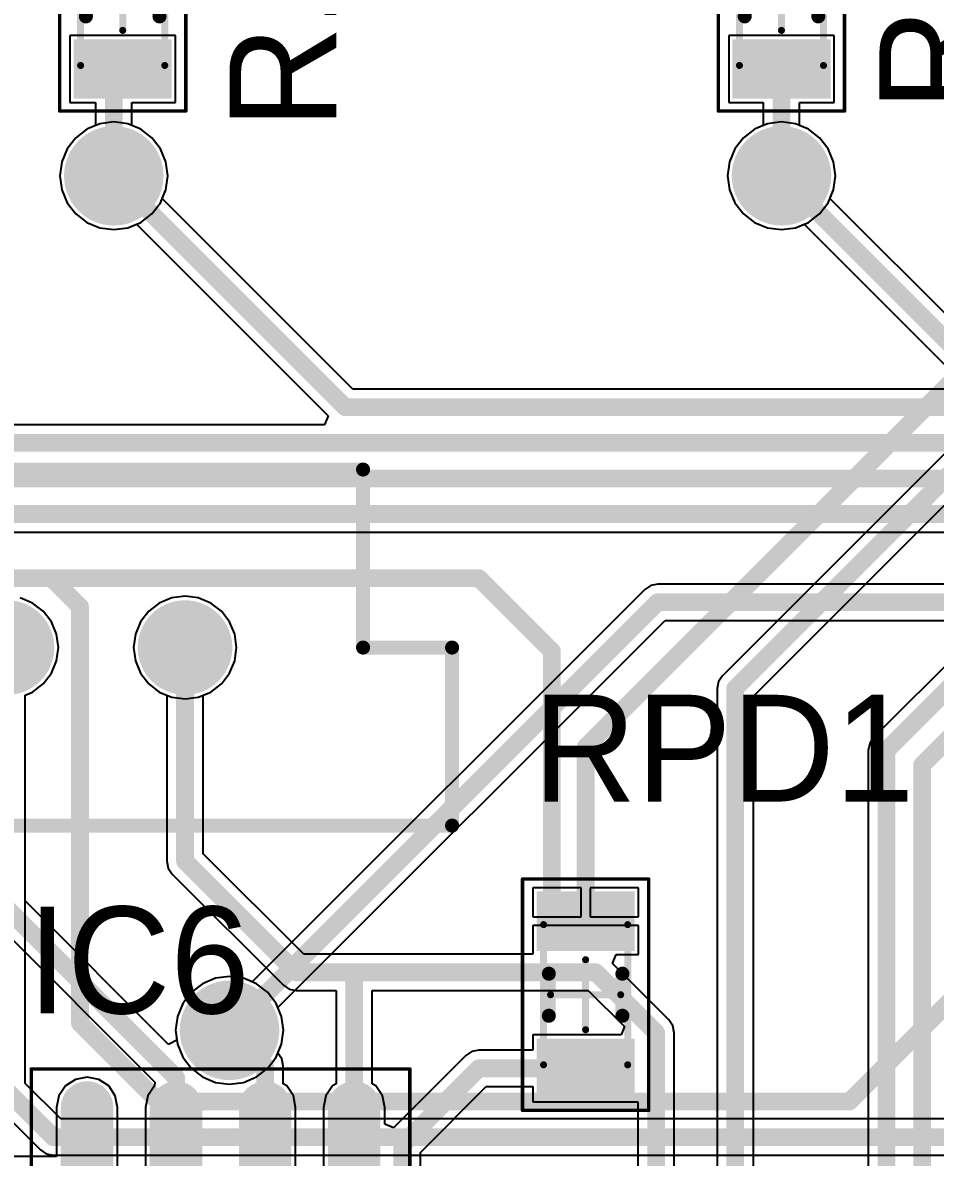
# Model space of a CAD drawing. Header units: millimetres. Extents: x 2.5 to 14.5, y 1.2 to 4.8.
# Drawn here: x 4.344 to 4.856, y 3.334 to 3.971 of the extents above; entities that cross this region are included whole.
import ezdxf

# ---------------------------------------------------------------- set-up
doc = ezdxf.new("R2010")
doc.units = ezdxf.units.MM
doc.header["$MEASUREMENT"] = 0
for name, color, linetype in [('BottomLayer', 5, 'Continuous'), ('BottomSolder', 6, 'Continuous'), ('ConnectLayer', 7, 'Continuous'), ('Mechanical13', 56, 'Continuous'), ('Mechanical15', 56, 'Continuous'), ('MultiLayer', 9, 'Continuous'), ('PadHoleLayer', 156, 'Continuous'), ('TopLayer', 1, 'Continuous'), ('TopOverlay', 2, 'Continuous'), ('TopPaste', 8, 'Continuous'), ('TopSolder', 216, 'Continuous'), ('ViaHoleLayer', 16, 'Continuous')]:
    doc.layers.add(name, color=color, linetype=linetype)

# ---------------------------------------------------------------- blocks, each defined once
blk = doc.blocks.new('VR5_17')
at = {"layer": 'BottomLayer', "const_width": 0.02362}
for points in [[(-0.01181, 0, 1), (0.01181, 0, 1)], [(0.08819, 0, 1), (0.11181, 0, 1)]]:
    blk.add_lwpolyline(points, format="xyb", close=True, dxfattribs=at)
at = {"layer": 'BottomLayer'}
blk.add_solid([(-0.12362, -0.02362), (-0.07638, -0.02362), (-0.12362, 0.02362), (-0.07638, 0.02362)], dxfattribs=at)
at = {"layer": 'BottomSolder', "const_width": 0.02657}
for points in [[(-0.01329, 0, 1), (0.01329, 0, 1)], [(0.08671, 0, 1), (0.11329, 0, 1)]]:
    blk.add_lwpolyline(points, format="xyb", close=True, dxfattribs=at)
at = {"layer": 'BottomSolder'}
blk.add_solid([(-0.12657, -0.02657), (-0.07343, -0.02657), (-0.12657, 0.02657), (-0.07343, 0.02657)], dxfattribs=at)
at = {"layer": 'MultiLayer', "const_width": 0.02362}
for points in [[(-0.01181, 0, 1), (0.01181, 0, 1)], [(0.08819, 0, 1), (0.11181, 0, 1)]]:
    blk.add_lwpolyline(points, format="xyb", close=True, dxfattribs=at)
at = {"layer": 'MultiLayer'}
blk.add_solid([(-0.12362, -0.02362), (-0.07638, -0.02362), (-0.12362, 0.02362), (-0.07638, 0.02362)], dxfattribs=at)
at = {"layer": 'PadHoleLayer', "const_width": 0.01378}
for points in [[(-0.10689, 0, 1), (-0.09311, 0, 1)], [(-0.00689, 0, 1), (0.00689, 0, 1)], [(0.09311, 0, 1), (0.10689, 0, 1)]]:
    blk.add_lwpolyline(points, format="xyb", close=True, dxfattribs=at)
at = {"layer": 'TopLayer', "const_width": 0.02362}
for points in [[(-0.01181, 0, 1), (0.01181, 0, 1)], [(0.08819, 0, 1), (0.11181, 0, 1)]]:
    blk.add_lwpolyline(points, format="xyb", close=True, dxfattribs=at)
at = {"layer": 'TopLayer'}
blk.add_solid([(-0.12362, -0.02362), (-0.07638, -0.02362), (-0.12362, 0.02362), (-0.07638, 0.02362)], dxfattribs=at)
at = {"layer": 'TopOverlay', "const_width": 0.00787}
for points in [[(-0.2, 0.1), (0.2, 0.1)], [(-0.2, -0.1), (-0.2, 0.1)], [(0.2, 0), (0.2, 0.1)], [(0.2, 0), (0.25, 0)], [(0.25, -0.1), (0.25, 0)], [(-0.2, -0.1), (0.25, -0.1)]]:
    blk.add_lwpolyline(points, dxfattribs=at)
at = {"layer": 'TopOverlay', "const_width": 0.00394}
for points in [[(-0.20197, 0.1, 1), (-0.19803, 0.1, 1)], [(-0.20197, 0.1, 1), (-0.19803, 0.1, 1)], [(0.19803, 0.1, 1), (0.20197, 0.1, 1)], [(0.19803, 0.1, 1), (0.20197, 0.1, 1)], [(0.19803, 0, 1), (0.20197, 0, 1)], [(0.19803, 0, 1), (0.20197, 0, 1)], [(0.24803, 0, 1), (0.25197, 0, 1)], [(0.24803, 0, 1), (0.25197, 0, 1)], [(-0.20197, -0.1, 1), (-0.19803, -0.1, 1)], [(-0.20197, -0.1, 1), (-0.19803, -0.1, 1)], [(0.24803, -0.1, 1), (0.25197, -0.1, 1)], [(0.24803, -0.1, 1), (0.25197, -0.1, 1)]]:
    blk.add_lwpolyline(points, format="xyb", close=True, dxfattribs=at)
at = {"layer": 'TopSolder', "const_width": 0.02657}
for points in [[(-0.01329, 0, 1), (0.01329, 0, 1)], [(0.08671, 0, 1), (0.11329, 0, 1)]]:
    blk.add_lwpolyline(points, format="xyb", close=True, dxfattribs=at)
at = {"layer": 'TopSolder'}
blk.add_solid([(-0.12657, -0.02657), (-0.07343, -0.02657), (-0.12657, 0.02657), (-0.07343, 0.02657)], dxfattribs=at)
blk = doc.blocks.new('RESC_0805_2012_18')
at = {"layer": 'Mechanical13', "const_width": 0.00394}
for points in [[(-0.03937, 0.02362), (-0.03937, -0.02362)], [(-0.03937, 0.02362), (0.03937, 0.02362)], [(0.03937, 0.02362), (0.03937, -0.02362)], [(-0.03937, -0.02362), (0.03937, -0.02362)]]:
    blk.add_lwpolyline(points, dxfattribs=at)
at = {"layer": 'Mechanical13', "const_width": 0.00197}
for points in [[(-0.04035, 0.02362, 1), (-0.03839, 0.02362, 1)], [(-0.04035, 0.02362, 1), (-0.03839, 0.02362, 1)], [(0.03839, 0.02362, 1), (0.04035, 0.02362, 1)], [(0.03839, 0.02362, 1), (0.04035, 0.02362, 1)], [(-0.04035, -0.02362, 1), (-0.03839, -0.02362, 1)], [(-0.04035, -0.02362, 1), (-0.03839, -0.02362, 1)], [(0.03839, -0.02362, 1), (0.04035, -0.02362, 1)], [(0.03839, -0.02362, 1), (0.04035, -0.02362, 1)]]:
    blk.add_lwpolyline(points, format="xyb", close=True, dxfattribs=at)
at = {"layer": 'Mechanical15'}
for points, const_width in [([(-0.06496, 0.03543), (-0.06496, -0.03543)], 0.00197), ([(-0.06496, 0.03543), (0.06496, 0.03543)], 0.00197), ([(0.06496, 0.03543), (0.06496, -0.03543)], 0.00197), ([(0, 0.01968), (0, -0.01969)], 0.00394), ([(-0.01969, 0), (0.01969, 0)], 0.00394), ([(-0.06496, -0.03543), (0.06496, -0.03543)], 0.00197)]:
    blk.add_lwpolyline(points, dxfattribs=dict(at, const_width=const_width))
for points, const_width in [([(-0.06545, 0.03543, 1), (-0.06447, 0.03543, 1)], 0.000984), ([(-0.06545, 0.03543, 1), (-0.06447, 0.03543, 1)], 0.000984), ([(0.06447, 0.03543, 1), (0.06545, 0.03543, 1)], 0.000984), ([(0.06447, 0.03543, 1), (0.06545, 0.03543, 1)], 0.000984), ([(-0.00098, 0.01968, 1), (0.00098, 0.01968, 1)], 0.00197), ([(-0.02067, 0, 1), (-0.0187, 0, 1)], 0.00197), ([(0.0187, 0, 1), (0.02067, 0, 1)], 0.00197), ([(-0.00098, -0.01969, 1), (0.00098, -0.01969, 1)], 0.00197), ([(-0.06545, -0.03543, 1), (-0.06447, -0.03543, 1)], 0.000984), ([(-0.06545, -0.03543, 1), (-0.06447, -0.03543, 1)], 0.000984), ([(0.06447, -0.03543, 1), (0.06545, -0.03543, 1)], 0.000984), ([(0.06447, -0.03543, 1), (0.06545, -0.03543, 1)], 0.000984)]:
    blk.add_lwpolyline(points, format="xyb", close=True, dxfattribs=dict(at, const_width=const_width))
at = {"layer": 'TopLayer'}
for points in [[(-0.02756, -0.02461), (-0.02756, 0.02461), (-0.05512, -0.02461), (-0.05512, 0.02461)], [(0.05512, -0.02461), (0.05512, 0.02461), (0.02756, -0.02461), (0.02756, 0.02461)]]:
    blk.add_solid(points, dxfattribs=at)
at = {"layer": 'TopOverlay', "const_width": 0.00787}
for points in [[(-0.01181, 0.02067), (0.01181, 0.02067)], [(-0.01181, -0.02067), (0.01181, -0.02067)]]:
    blk.add_lwpolyline(points, dxfattribs=at)
at = {"layer": 'TopOverlay', "const_width": 0.00394}
for points in [[(-0.01378, 0.02067, 1), (-0.00984, 0.02067, 1)], [(0.00984, 0.02067, 1), (0.01378, 0.02067, 1)], [(-0.01378, -0.02067, 1), (-0.00984, -0.02067, 1)], [(0.00984, -0.02067, 1), (0.01378, -0.02067, 1)]]:
    blk.add_lwpolyline(points, format="xyb", close=True, dxfattribs=at)
at = {"layer": 'TopPaste'}
for points in [[(-0.02756, -0.02461), (-0.02756, 0.02461), (-0.05512, -0.02461), (-0.05512, 0.02461)], [(0.05512, -0.02461), (0.05512, 0.02461), (0.02756, -0.02461), (0.02756, 0.02461)]]:
    blk.add_solid(points, dxfattribs=at)
at = {"layer": 'TopSolder'}
for points in [[(-0.02461, -0.02756), (-0.02461, 0.02756), (-0.05807, -0.02756), (-0.05807, 0.02756)], [(0.05807, -0.02756), (0.05807, 0.02756), (0.02461, -0.02756), (0.02461, 0.02756)]]:
    blk.add_solid(points, dxfattribs=at)
blk = doc.blocks.new('RESC_0805_2012_87')
at = {"layer": 'Mechanical13', "const_width": 0.00394}
for points in [[(-0.03937, 0.02362), (0.03937, 0.02362)], [(-0.03937, 0.02362), (-0.03937, -0.02362)], [(0.03937, 0.02362), (0.03937, -0.02362)], [(-0.03937, -0.02362), (0.03937, -0.02362)]]:
    blk.add_lwpolyline(points, dxfattribs=at)
at = {"layer": 'Mechanical13', "const_width": 0.00197}
for points in [[(-0.04035, 0.02362, 1), (-0.03839, 0.02362, 1)], [(-0.04035, 0.02362, 1), (-0.03839, 0.02362, 1)], [(0.03839, 0.02362, 1), (0.04035, 0.02362, 1)], [(0.03839, 0.02362, 1), (0.04035, 0.02362, 1)], [(-0.04035, -0.02362, 1), (-0.03839, -0.02362, 1)], [(-0.04035, -0.02362, 1), (-0.03839, -0.02362, 1)], [(0.03839, -0.02362, 1), (0.04035, -0.02362, 1)], [(0.03839, -0.02362, 1), (0.04035, -0.02362, 1)]]:
    blk.add_lwpolyline(points, format="xyb", close=True, dxfattribs=at)
at = {"layer": 'Mechanical15'}
for points, const_width in [([(-0.06496, 0.03543), (0.06496, 0.03543)], 0.00197), ([(-0.06496, 0.03543), (-0.06496, -0.03543)], 0.00197), ([(0.06496, 0.03543), (0.06496, -0.03543)], 0.00197), ([(0, 0.01968), (0, -0.01969)], 0.00394), ([(-0.01968, 0), (0.01969, 0)], 0.00394), ([(-0.06496, -0.03543), (0.06496, -0.03543)], 0.00197)]:
    blk.add_lwpolyline(points, dxfattribs=dict(at, const_width=const_width))
for points, const_width in [([(-0.06545, 0.03543, 1), (-0.06447, 0.03543, 1)], 0.000984), ([(-0.06545, 0.03543, 1), (-0.06447, 0.03543, 1)], 0.000984), ([(0.06447, 0.03543, 1), (0.06545, 0.03543, 1)], 0.000984), ([(0.06447, 0.03543, 1), (0.06545, 0.03543, 1)], 0.000984), ([(-0.00098, 0.01968, 1), (0.00098, 0.01968, 1)], 0.00197), ([(-0.02067, 0, 1), (-0.0187, 0, 1)], 0.00197), ([(0.0187, 0, 1), (0.02067, 0, 1)], 0.00197), ([(-0.00098, -0.01969, 1), (0.00098, -0.01969, 1)], 0.00197), ([(-0.06545, -0.03543, 1), (-0.06447, -0.03543, 1)], 0.000984), ([(-0.06545, -0.03543, 1), (-0.06447, -0.03543, 1)], 0.000984), ([(0.06447, -0.03543, 1), (0.06545, -0.03543, 1)], 0.000984), ([(0.06447, -0.03543, 1), (0.06545, -0.03543, 1)], 0.000984)]:
    blk.add_lwpolyline(points, format="xyb", close=True, dxfattribs=dict(at, const_width=const_width))
at = {"layer": 'TopLayer'}
for points in [[(-0.02756, -0.02461), (-0.02756, 0.02461), (-0.05512, -0.02461), (-0.05512, 0.02461)], [(0.05512, -0.02461), (0.05512, 0.02461), (0.02756, -0.02461), (0.02756, 0.02461)]]:
    blk.add_solid(points, dxfattribs=at)
at = {"layer": 'TopOverlay', "const_width": 0.00787}
for points in [[(-0.01181, 0.02067), (0.01181, 0.02067)], [(-0.01181, -0.02067), (0.01181, -0.02067)]]:
    blk.add_lwpolyline(points, dxfattribs=at)
at = {"layer": 'TopOverlay', "const_width": 0.00394}
for points in [[(-0.01378, 0.02067, 1), (-0.00984, 0.02067, 1)], [(0.00984, 0.02067, 1), (0.01378, 0.02067, 1)], [(-0.01378, -0.02067, 1), (-0.00984, -0.02067, 1)], [(0.00984, -0.02067, 1), (0.01378, -0.02067, 1)]]:
    blk.add_lwpolyline(points, format="xyb", close=True, dxfattribs=at)
at = {"layer": 'TopPaste'}
for points in [[(-0.02756, -0.02461), (-0.02756, 0.02461), (-0.05512, -0.02461), (-0.05512, 0.02461)], [(0.05512, -0.02461), (0.05512, 0.02461), (0.02756, -0.02461), (0.02756, 0.02461)]]:
    blk.add_solid(points, dxfattribs=at)
at = {"layer": 'TopSolder'}
for points in [[(-0.02461, -0.02756), (-0.02461, 0.02756), (-0.05807, -0.02756), (-0.05807, 0.02756)], [(0.05807, -0.02756), (0.05807, 0.02756), (0.02461, -0.02756), (0.02461, 0.02756)]]:
    blk.add_solid(points, dxfattribs=at)
blk = doc.blocks.new('RESC_0805_2012_88')
at = {"layer": 'Mechanical13', "const_width": 0.00394}
for points in [[(-0.03937, 0.02362), (0.03937, 0.02362)], [(-0.03937, 0.02362), (-0.03937, -0.02362)], [(0.03937, 0.02362), (0.03937, -0.02362)], [(-0.03937, -0.02362), (0.03937, -0.02362)]]:
    blk.add_lwpolyline(points, dxfattribs=at)
at = {"layer": 'Mechanical13', "const_width": 0.00197}
for points in [[(-0.04035, 0.02362, 1), (-0.03839, 0.02362, 1)], [(-0.04035, 0.02362, 1), (-0.03839, 0.02362, 1)], [(0.03839, 0.02362, 1), (0.04035, 0.02362, 1)], [(0.03839, 0.02362, 1), (0.04035, 0.02362, 1)], [(-0.04035, -0.02362, 1), (-0.03839, -0.02362, 1)], [(-0.04035, -0.02362, 1), (-0.03839, -0.02362, 1)], [(0.03839, -0.02362, 1), (0.04035, -0.02362, 1)], [(0.03839, -0.02362, 1), (0.04035, -0.02362, 1)]]:
    blk.add_lwpolyline(points, format="xyb", close=True, dxfattribs=at)
at = {"layer": 'Mechanical15'}
for points, const_width in [([(-0.06496, 0.03543), (0.06496, 0.03543)], 0.00197), ([(-0.06496, 0.03543), (-0.06496, -0.03543)], 0.00197), ([(0.06496, 0.03543), (0.06496, -0.03543)], 0.00197), ([(0, 0.01968), (0, -0.01969)], 0.00394), ([(-0.01968, 0), (0.01969, 0)], 0.00394), ([(-0.06496, -0.03543), (0.06496, -0.03543)], 0.00197)]:
    blk.add_lwpolyline(points, dxfattribs=dict(at, const_width=const_width))
for points, const_width in [([(-0.06545, 0.03543, 1), (-0.06447, 0.03543, 1)], 0.000984), ([(-0.06545, 0.03543, 1), (-0.06447, 0.03543, 1)], 0.000984), ([(0.06447, 0.03543, 1), (0.06545, 0.03543, 1)], 0.000984), ([(0.06447, 0.03543, 1), (0.06545, 0.03543, 1)], 0.000984), ([(-0.00098, 0.01968, 1), (0.00098, 0.01968, 1)], 0.00197), ([(-0.02067, 0, 1), (-0.0187, 0, 1)], 0.00197), ([(0.0187, 0, 1), (0.02067, 0, 1)], 0.00197), ([(-0.00098, -0.01969, 1), (0.00098, -0.01969, 1)], 0.00197), ([(-0.06545, -0.03543, 1), (-0.06447, -0.03543, 1)], 0.000984), ([(-0.06545, -0.03543, 1), (-0.06447, -0.03543, 1)], 0.000984), ([(0.06447, -0.03543, 1), (0.06545, -0.03543, 1)], 0.000984), ([(0.06447, -0.03543, 1), (0.06545, -0.03543, 1)], 0.000984)]:
    blk.add_lwpolyline(points, format="xyb", close=True, dxfattribs=dict(at, const_width=const_width))
at = {"layer": 'TopLayer'}
for points in [[(-0.02756, -0.02461), (-0.02756, 0.02461), (-0.05512, -0.02461), (-0.05512, 0.02461)], [(0.05512, -0.02461), (0.05512, 0.02461), (0.02756, -0.02461), (0.02756, 0.02461)]]:
    blk.add_solid(points, dxfattribs=at)
at = {"layer": 'TopOverlay', "const_width": 0.00787}
for points in [[(-0.01181, 0.02067), (0.01181, 0.02067)], [(-0.01181, -0.02067), (0.01181, -0.02067)]]:
    blk.add_lwpolyline(points, dxfattribs=at)
at = {"layer": 'TopOverlay', "const_width": 0.00394}
for points in [[(-0.01378, 0.02067, 1), (-0.00984, 0.02067, 1)], [(0.00984, 0.02067, 1), (0.01378, 0.02067, 1)], [(-0.01378, -0.02067, 1), (-0.00984, -0.02067, 1)], [(0.00984, -0.02067, 1), (0.01378, -0.02067, 1)]]:
    blk.add_lwpolyline(points, format="xyb", close=True, dxfattribs=at)
at = {"layer": 'TopPaste'}
for points in [[(-0.02756, -0.02461), (-0.02756, 0.02461), (-0.05512, -0.02461), (-0.05512, 0.02461)], [(0.05512, -0.02461), (0.05512, 0.02461), (0.02756, -0.02461), (0.02756, 0.02461)]]:
    blk.add_solid(points, dxfattribs=at)
at = {"layer": 'TopSolder'}
for points in [[(-0.02461, -0.02756), (-0.02461, 0.02756), (-0.05807, -0.02756), (-0.05807, 0.02756)], [(0.05807, -0.02756), (0.05807, 0.02756), (0.02461, -0.02756), (0.02461, 0.02756)]]:
    blk.add_solid(points, dxfattribs=at)
blk = doc.blocks.new('SOIC127P1030X265_8N_135')
at = {"layer": 'Mechanical13', "const_width": 0.00394}
for points in [[(-0.07677, 0.09646), (-0.07677, -0.09646)], [(-0.07677, 0.09646), (0.07677, 0.09646)], [(0.07677, 0.09646), (0.07677, -0.09646)], [(-0.07677, -0.09646), (0.07677, -0.09646)]]:
    blk.add_lwpolyline(points, dxfattribs=at)
at = {"layer": 'Mechanical13'}
for points, const_width in [([(-0.07776, 0.09646, 1), (-0.07579, 0.09646, 1)], 0.00197), ([(-0.07776, 0.09646, 1), (-0.07579, 0.09646, 1)], 0.00197), ([(0.07579, 0.09646, 1), (0.07776, 0.09646, 1)], 0.00197), ([(0.07579, 0.09646, 1), (0.07776, 0.09646, 1)], 0.00197), ([(-0.02165, 0.06102, 1), (-0.06102, 0.06102, 1)], 0.00394), ([(-0.06201, 0.06102, 1), (-0.06004, 0.06102, 1)], 0.00197), ([(-0.02264, 0.06102, 1), (-0.02067, 0.06102, 1)], 0.00197), ([(-0.07776, -0.09646, 1), (-0.07579, -0.09646, 1)], 0.00197), ([(-0.07776, -0.09646, 1), (-0.07579, -0.09646, 1)], 0.00197), ([(0.07579, -0.09646, 1), (0.07776, -0.09646, 1)], 0.00197), ([(0.07579, -0.09646, 1), (0.07776, -0.09646, 1)], 0.00197)]:
    blk.add_lwpolyline(points, format="xyb", close=True, dxfattribs=dict(at, const_width=const_width))
at = {"layer": 'Mechanical15'}
for points, const_width in [([(-0.23327, 0.1063), (-0.23327, -0.1063)], 0.00197), ([(-0.23327, 0.1063), (0.23327, 0.1063)], 0.00197), ([(0.23327, 0.1063), (0.23327, -0.1063)], 0.00197), ([(0, 0.01968), (0, -0.01969)], 0.00394), ([(-0.01968, 0), (0.01969, 0)], 0.00394), ([(-0.23327, -0.1063), (0.23327, -0.1063)], 0.00197)]:
    blk.add_lwpolyline(points, dxfattribs=dict(at, const_width=const_width))
for points, const_width in [([(-0.23376, 0.1063, 1), (-0.23278, 0.1063, 1)], 0.000984), ([(-0.23376, 0.1063, 1), (-0.23278, 0.1063, 1)], 0.000984), ([(0.23278, 0.1063, 1), (0.23376, 0.1063, 1)], 0.000984), ([(0.23278, 0.1063, 1), (0.23376, 0.1063, 1)], 0.000984), ([(-0.00098, 0.01968, 1), (0.00098, 0.01968, 1)], 0.00197), ([(-0.02067, 0, 1), (-0.0187, 0, 1)], 0.00197), ([(0.0187, 0, 1), (0.02067, 0, 1)], 0.00197), ([(-0.00098, -0.01969, 1), (0.00098, -0.01969, 1)], 0.00197), ([(-0.23376, -0.1063, 1), (-0.23278, -0.1063, 1)], 0.000984), ([(-0.23376, -0.1063, 1), (-0.23278, -0.1063, 1)], 0.000984), ([(0.23278, -0.1063, 1), (0.23376, -0.1063, 1)], 0.000984), ([(0.23278, -0.1063, 1), (0.23376, -0.1063, 1)], 0.000984)]:
    blk.add_lwpolyline(points, format="xyb", close=True, dxfattribs=dict(at, const_width=const_width))
at = {"layer": 'TopLayer', "const_width": 0.02362}
for points in [[(-0.21161, 0.075), (-0.14469, 0.075)], [(0.14469, 0.075), (0.21161, 0.075)], [(-0.21161, 0.025), (-0.14469, 0.025)], [(0.14469, 0.025), (0.21161, 0.025)], [(-0.21161, -0.025), (-0.14469, -0.025)], [(0.14469, -0.025), (0.21161, -0.025)], [(-0.21161, -0.075), (-0.14469, -0.075)], [(0.14469, -0.075), (0.21161, -0.075)]]:
    blk.add_lwpolyline(points, dxfattribs=at)
at = {"layer": 'TopLayer', "const_width": 0.01181}
for points in [[(-0.21752, 0.075, 1), (-0.20571, 0.075, 1)], [(-0.15059, 0.075, 1), (-0.13878, 0.075, 1)], [(0.13878, 0.075, 1), (0.15059, 0.075, 1)], [(0.20571, 0.075, 1), (0.21752, 0.075, 1)], [(-0.21752, 0.025, 1), (-0.20571, 0.025, 1)], [(-0.15059, 0.025, 1), (-0.13878, 0.025, 1)], [(0.13878, 0.025, 1), (0.15059, 0.025, 1)], [(0.20571, 0.025, 1), (0.21752, 0.025, 1)], [(-0.21752, -0.025, 1), (-0.20571, -0.025, 1)], [(-0.15059, -0.025, 1), (-0.13878, -0.025, 1)], [(0.13878, -0.025, 1), (0.15059, -0.025, 1)], [(0.20571, -0.025, 1), (0.21752, -0.025, 1)], [(-0.21752, -0.075, 1), (-0.20571, -0.075, 1)], [(-0.15059, -0.075, 1), (-0.13878, -0.075, 1)], [(0.13878, -0.075, 1), (0.15059, -0.075, 1)], [(0.20571, -0.075, 1), (0.21752, -0.075, 1)]]:
    blk.add_lwpolyline(points, format="xyb", close=True, dxfattribs=at)
at = {"layer": 'TopOverlay'}
for points, const_width in [([(-0.17323, 0.10846, 1), (-0.18307, 0.10846, 1)], 0.00984), ([(-0.18553, 0.10846, 1), (-0.18061, 0.10846, 1)], 0.00492), ([(-0.17569, 0.10846, 1), (-0.17077, 0.10846, 1)], 0.00492), ([(-0.11909, 0.09646, 1), (-0.11516, 0.09646, 1)], 0.00394), ([(-0.11909, 0.09646, 1), (-0.11516, 0.09646, 1)], 0.00394), ([(0.11516, 0.09646, 1), (0.11909, 0.09646, 1)], 0.00394), ([(0.11516, 0.09646, 1), (0.11909, 0.09646, 1)], 0.00394), ([(-0.06594, 0.05709, 1), (-0.08957, 0.05709, 1)], 0.02362), ([(-0.09547, 0.05709, 1), (-0.08366, 0.05709, 1)], 0.01181), ([(-0.07185, 0.05709, 1), (-0.06004, 0.05709, 1)], 0.01181), ([(-0.11909, -0.09646, 1), (-0.11516, -0.09646, 1)], 0.00394), ([(-0.11909, -0.09646, 1), (-0.11516, -0.09646, 1)], 0.00394), ([(0.11516, -0.09646, 1), (0.11909, -0.09646, 1)], 0.00394), ([(0.11516, -0.09646, 1), (0.11909, -0.09646, 1)], 0.00394)]:
    blk.add_lwpolyline(points, format="xyb", close=True, dxfattribs=dict(at, const_width=const_width))
at = {"layer": 'TopOverlay', "const_width": 0.00787}
for points in [[(-0.11713, 0.09646), (-0.11713, -0.09646)], [(-0.11713, 0.09646), (0.11713, 0.09646)], [(0.11713, 0.09646), (0.11713, -0.09646)], [(-0.11713, -0.09646), (0.11713, -0.09646)]]:
    blk.add_lwpolyline(points, dxfattribs=at)
at = {"layer": 'TopPaste', "const_width": 0.02362}
for points in [[(-0.21161, 0.075), (-0.14469, 0.075)], [(0.14469, 0.075), (0.21161, 0.075)], [(-0.21161, 0.025), (-0.14469, 0.025)], [(0.14469, 0.025), (0.21161, 0.025)], [(-0.21161, -0.025), (-0.14469, -0.025)], [(0.14469, -0.025), (0.21161, -0.025)], [(-0.21161, -0.075), (-0.14469, -0.075)], [(0.14469, -0.075), (0.21161, -0.075)]]:
    blk.add_lwpolyline(points, dxfattribs=at)
at = {"layer": 'TopPaste', "const_width": 0.01181}
for points in [[(-0.21752, 0.075, 1), (-0.20571, 0.075, 1)], [(-0.15059, 0.075, 1), (-0.13878, 0.075, 1)], [(0.13878, 0.075, 1), (0.15059, 0.075, 1)], [(0.20571, 0.075, 1), (0.21752, 0.075, 1)], [(-0.21752, 0.025, 1), (-0.20571, 0.025, 1)], [(-0.15059, 0.025, 1), (-0.13878, 0.025, 1)], [(0.13878, 0.025, 1), (0.15059, 0.025, 1)], [(0.20571, 0.025, 1), (0.21752, 0.025, 1)], [(-0.21752, -0.025, 1), (-0.20571, -0.025, 1)], [(-0.15059, -0.025, 1), (-0.13878, -0.025, 1)], [(0.13878, -0.025, 1), (0.15059, -0.025, 1)], [(0.20571, -0.025, 1), (0.21752, -0.025, 1)], [(-0.21752, -0.075, 1), (-0.20571, -0.075, 1)], [(-0.15059, -0.075, 1), (-0.13878, -0.075, 1)], [(0.13878, -0.075, 1), (0.15059, -0.075, 1)], [(0.20571, -0.075, 1), (0.21752, -0.075, 1)]]:
    blk.add_lwpolyline(points, format="xyb", close=True, dxfattribs=at)
at = {"layer": 'TopSolder', "const_width": 0.02953}
for points in [[(-0.21161, 0.075), (-0.14469, 0.075)], [(0.14469, 0.075), (0.21161, 0.075)], [(-0.21161, 0.025), (-0.14469, 0.025)], [(0.14469, 0.025), (0.21161, 0.025)], [(-0.21161, -0.025), (-0.14469, -0.025)], [(0.14469, -0.025), (0.21161, -0.025)], [(-0.21161, -0.075), (-0.14469, -0.075)], [(0.14469, -0.075), (0.21161, -0.075)]]:
    blk.add_lwpolyline(points, dxfattribs=at)
at = {"layer": 'TopSolder', "const_width": 0.01476}
for points in [[(-0.219, 0.075, 1), (-0.20423, 0.075, 1)], [(-0.15207, 0.075, 1), (-0.1373, 0.075, 1)], [(0.1373, 0.075, 1), (0.15207, 0.075, 1)], [(0.20423, 0.075, 1), (0.219, 0.075, 1)], [(-0.219, 0.025, 1), (-0.20423, 0.025, 1)], [(-0.15207, 0.025, 1), (-0.1373, 0.025, 1)], [(0.1373, 0.025, 1), (0.15207, 0.025, 1)], [(0.20423, 0.025, 1), (0.219, 0.025, 1)], [(-0.219, -0.025, 1), (-0.20423, -0.025, 1)], [(-0.15207, -0.025, 1), (-0.1373, -0.025, 1)], [(0.1373, -0.025, 1), (0.15207, -0.025, 1)], [(0.20423, -0.025, 1), (0.219, -0.025, 1)], [(-0.219, -0.075, 1), (-0.20423, -0.075, 1)], [(-0.15207, -0.075, 1), (-0.1373, -0.075, 1)], [(0.1373, -0.075, 1), (0.15207, -0.075, 1)], [(0.20423, -0.075, 1), (0.219, -0.075, 1)]]:
    blk.add_lwpolyline(points, format="xyb", close=True, dxfattribs=at)

msp = doc.modelspace()

# ---------------------------------------------------------------- linework, layer by layer
at = {"layer": 'BottomLayer'}
for points, const_width in [([(4.3825, 3.885, 1), (4.4075, 3.885, 1)], 0.025), ([(4.7575, 3.885, 1), (4.7825, 3.885, 1)], 0.025), ([(4.3925, 3.885, 1), (4.3975, 3.885, 1)], 0.005), ([(4.7675, 3.885, 1), (4.7725, 3.885, 1)], 0.005), ([(4.5225, 3.755, 1), (4.5275, 3.755, 1)], 0.005), ([(4.5225, 3.755, 1), (4.5275, 3.755, 1)], 0.005), ([(4.3575, 3.659, 1), (4.3625, 3.659, 1)], 0.005), ([(4.3575, 3.659, 1), (4.3625, 3.659, 1)], 0.005), ([(4.3735, 3.643, 1), (4.3785, 3.643, 1)], 0.005), ([(4.3735, 3.643, 1), (4.3785, 3.643, 1)], 0.005), ([(4.69797, 3.64547, 1), (4.70297, 3.64547, 1)], 0.005), ([(4.69797, 3.64547, 1), (4.70297, 3.64547, 1)], 0.005), ([(4.4475, 3.405, 1), (4.4725, 3.405, 1)], 0.025), ([(4.3735, 3.409, 1), (4.3785, 3.409, 1)], 0.005), ([(4.3735, 3.409, 1), (4.3785, 3.409, 1)], 0.005), ([(4.4575, 3.405, 1), (4.4625, 3.405, 1)], 0.005), ([(4.4175, 3.365, 1), (4.4225, 3.365, 1)], 0.005), ([(4.4175, 3.365, 1), (4.4225, 3.365, 1)], 0.005), ([(4.80565, 3.365, 1), (4.81065, 3.365, 1)], 0.005), ([(4.80565, 3.365, 1), (4.81065, 3.365, 1)], 0.005), ([(4.3585, 3.345, 1), (4.3635, 3.345, 1)], 0.005), ([(4.3585, 3.345, 1), (4.3635, 3.345, 1)], 0.005)]:
    msp.add_lwpolyline(points, format="xyb", close=True, dxfattribs=dict(at, const_width=const_width))
at = {"layer": 'BottomLayer', "const_width": 0.01}
for points in [[(4.395, 3.885), (4.525, 3.755)], [(4.77, 3.885), (4.88, 3.775)], [(4.525, 3.755), (8.21828, 3.755)], [(3.8, 3.735), (8.22657, 3.735)], [(3.76343, 3.715), (8.23485, 3.715)], [(3.475, 3.695), (8.24314, 3.695)], [(4.274, 3.659), (4.36, 3.659)], [(4.36, 3.659), (4.376, 3.643)], [(4.376, 3.409), (4.376, 3.643)], [(4.46, 3.405), (4.70047, 3.64547)], [(4.70047, 3.64547), (5.69607, 3.64547)], [(4.80815, 3.365), (5.05, 3.60685)], [(4.376, 3.409), (4.42, 3.365)], [(4.335, 3.371), (4.361, 3.345)], [(4.42, 3.365), (4.80815, 3.365)], [(4.361, 3.345), (4.88815, 3.345)]]:
    msp.add_lwpolyline(points, dxfattribs=at)
at = {"layer": 'BottomSolder', "const_width": 0.02795}
for points in [[(4.38102, 3.885, 1), (4.40898, 3.885, 1)], [(4.75602, 3.885, 1), (4.78398, 3.885, 1)], [(4.44602, 3.405, 1), (4.47398, 3.405, 1)]]:
    msp.add_lwpolyline(points, format="xyb", close=True, dxfattribs=at)
at = {"layer": 'ConnectLayer'}
for p, q in [((4.42961, 3.96378), (4.37039, 3.96378)), ((4.37039, 3.96378), (4.37039, 3.92622)), ((4.42961, 3.92622), (4.42961, 3.96378)), ((4.79961, 3.96378), (4.74039, 3.96378)), ((4.74039, 3.96378), (4.74039, 3.92622)), ((4.79961, 3.92622), (4.79961, 3.96378)), ((4.37039, 3.92622), (4.3848, 3.92622)), ((4.3848, 3.92622), (4.3848, 3.91325)), ((4.4052, 3.91325), (4.4052, 3.92622)), ((4.4052, 3.92622), (4.42961, 3.92622)), ((4.74039, 3.92622), (4.7598, 3.92622)), ((4.7598, 3.92622), (4.7598, 3.91325)), ((4.7802, 3.91325), (4.7802, 3.92622)), ((4.7802, 3.92622), (4.79961, 3.92622)), ((4.38717, 3.91423), (4.37987, 3.9112)), ((4.3848, 3.91325), (4.37987, 3.9112)), ((4.395, 3.91526), (4.38717, 3.91423)), ((4.40283, 3.91423), (4.395, 3.91526)), ((4.41013, 3.9112), (4.40283, 3.91423)), ((4.41013, 3.9112), (4.4052, 3.91325)), ((4.76217, 3.91423), (4.75487, 3.9112)), ((4.7598, 3.91325), (4.75487, 3.9112)), ((4.77, 3.91526), (4.76217, 3.91423)), ((4.77783, 3.91423), (4.77, 3.91526)), ((4.78513, 3.9112), (4.77783, 3.91423)), ((4.78513, 3.9112), (4.7802, 3.91325)), ((4.37987, 3.9112), (4.3736, 3.9064)), ((4.37987, 3.9112), (4.3736, 3.9064)), ((4.4164, 3.9064), (4.41013, 3.9112)), ((4.4164, 3.9064), (4.41013, 3.9112)), ((4.75487, 3.9112), (4.7486, 3.9064)), ((4.75487, 3.9112), (4.7486, 3.9064)), ((4.7914, 3.9064), (4.78513, 3.9112)), ((4.7914, 3.9064), (4.78513, 3.9112)), ((4.3736, 3.9064), (4.3688, 3.90013)), ((4.3736, 3.9064), (4.3688, 3.90013)), ((4.4212, 3.90013), (4.4164, 3.9064)), ((4.4212, 3.90013), (4.4164, 3.9064)), ((4.7486, 3.9064), (4.7438, 3.90013)), ((4.7486, 3.9064), (4.7438, 3.90013)), ((4.7962, 3.90013), (4.7914, 3.9064)), ((4.7962, 3.90013), (4.7914, 3.9064)), ((4.3688, 3.90013), (4.36577, 3.89283)), ((4.3688, 3.90013), (4.36577, 3.89283)), ((4.42423, 3.89283), (4.4212, 3.90013)), ((4.42423, 3.89283), (4.4212, 3.90013)), ((4.7438, 3.90013), (4.74077, 3.89283)), ((4.7438, 3.90013), (4.74077, 3.89283)), ((4.79923, 3.89283), (4.7962, 3.90013)), ((4.79923, 3.89283), (4.7962, 3.90013)), ((4.36577, 3.89283), (4.36474, 3.885)), ((4.36577, 3.89283), (4.36474, 3.885)), ((4.42526, 3.885), (4.42423, 3.89283)), ((4.42526, 3.885), (4.42423, 3.89283)), ((4.74077, 3.89283), (4.73974, 3.885)), ((4.74077, 3.89283), (4.73974, 3.885)), ((4.80026, 3.885), (4.79923, 3.89283)), ((4.80026, 3.885), (4.79923, 3.89283)), ((4.36474, 3.885), (4.36577, 3.87717)), ((4.36474, 3.885), (4.36577, 3.87717)), ((4.42423, 3.87717), (4.42526, 3.885)), ((4.42423, 3.87717), (4.42526, 3.885)), ((4.73974, 3.885), (4.74077, 3.87717)), ((4.73974, 3.885), (4.74077, 3.87717)), ((4.79923, 3.87717), (4.80026, 3.885)), ((4.79923, 3.87717), (4.80026, 3.885)), ((4.36577, 3.87717), (4.3688, 3.86987)), ((4.36577, 3.87717), (4.3688, 3.86987)), ((4.4212, 3.86987), (4.42423, 3.87717)), ((4.42218, 3.87223), (4.42423, 3.87717)), ((4.74077, 3.87717), (4.7438, 3.86987)), ((4.74077, 3.87717), (4.7438, 3.86987)), ((4.7962, 3.86987), (4.79923, 3.87717)), ((4.79718, 3.87223), (4.79923, 3.87717)), ((4.3688, 3.86987), (4.3736, 3.8636)), ((4.3688, 3.86987), (4.3736, 3.8636)), ((4.4164, 3.8636), (4.4212, 3.86987)), ((4.52922, 3.7652), (4.42218, 3.87223)), ((4.7438, 3.86987), (4.7486, 3.8636)), ((4.7438, 3.86987), (4.7486, 3.8636)), ((4.7914, 3.8636), (4.7962, 3.86987)), ((4.88422, 3.7852), (4.79718, 3.87223)), ((4.3736, 3.8636), (4.37987, 3.8588)), ((4.3736, 3.8636), (4.37987, 3.8588)), ((4.41013, 3.8588), (4.4164, 3.8636)), ((4.7486, 3.8636), (4.75487, 3.8588)), ((4.7486, 3.8636), (4.75487, 3.8588)), ((4.78513, 3.8588), (4.7914, 3.8636)), ((4.37987, 3.8588), (4.38717, 3.85577)), ((4.37987, 3.8588), (4.38717, 3.85577)), ((4.40283, 3.85577), (4.41013, 3.8588)), ((4.40283, 3.85577), (4.40777, 3.85782)), ((4.40777, 3.85782), (4.51538, 3.7502)), ((4.75487, 3.8588), (4.76217, 3.85577)), ((4.75487, 3.8588), (4.76217, 3.85577)), ((4.77783, 3.85577), (4.78513, 3.8588)), ((4.77783, 3.85577), (4.78277, 3.85782)), ((4.78277, 3.85782), (4.87038, 3.7702)), ((4.38717, 3.85577), (4.395, 3.85474)), ((4.38717, 3.85577), (4.395, 3.85474)), ((4.395, 3.85474), (4.40283, 3.85577)), ((4.395, 3.85474), (4.40283, 3.85577)), ((4.76217, 3.85577), (4.77, 3.85474)), ((4.76217, 3.85577), (4.77, 3.85474)), ((4.77, 3.85474), (4.77783, 3.85577)), ((4.77, 3.85474), (4.77783, 3.85577)), ((4.95179, 3.81921), (4.73679, 3.60421)), ((4.7542, 3.59278), (4.96322, 3.8018)), ((5.02451, 3.77221), (4.82176, 3.56946)), ((4.86831, 3.7652), (4.52922, 3.7652)), ((4.51538, 3.7502), (4.51331, 3.7452)), ((4.51331, 3.7452), (3.80422, 3.7452)), ((3.475, 3.6848), (7.5139, 3.6848)), ((4.69326, 3.65268), (4.47277, 3.43218)), ((4.69657, 3.65489), (4.69326, 3.65268)), ((4.70047, 3.65567), (4.69657, 3.65489)), ((5.69607, 3.65567), (4.70047, 3.65567)), ((4.34943, 3.645), (4.34247, 3.64789)), ((4.34943, 3.645), (4.34247, 3.64789)), ((4.42753, 3.64789), (4.42057, 3.645)), ((4.42753, 3.64789), (4.42057, 3.645)), ((4.435, 3.64887), (4.42753, 3.64789)), ((4.435, 3.64887), (4.42753, 3.64789)), ((4.44247, 3.64789), (4.435, 3.64887)), ((4.44247, 3.64789), (4.435, 3.64887)), ((4.44943, 3.645), (4.44247, 3.64789)), ((4.44943, 3.645), (4.44247, 3.64789)), ((4.35541, 3.64041), (4.34943, 3.645)), ((4.35541, 3.64041), (4.34943, 3.645)), ((4.36, 3.63443), (4.35541, 3.64041)), ((4.36, 3.63443), (4.35541, 3.64041)), ((4.41459, 3.64041), (4.41, 3.63443)), ((4.41459, 3.64041), (4.41, 3.63443)), ((4.42057, 3.645), (4.41459, 3.64041)), ((4.42057, 3.645), (4.41459, 3.64041)), ((4.45541, 3.64041), (4.44943, 3.645)), ((4.45541, 3.64041), (4.44943, 3.645)), ((4.46, 3.63443), (4.45541, 3.64041)), ((4.46, 3.63443), (4.45541, 3.64041)), ((4.36289, 3.62747), (4.36, 3.63443)), ((4.36289, 3.62747), (4.36, 3.63443)), ((4.41, 3.63443), (4.40711, 3.62747)), ((4.41, 3.63443), (4.40711, 3.62747)), ((4.46289, 3.62747), (4.46, 3.63443)), ((4.46289, 3.62747), (4.46, 3.63443)), ((4.48718, 3.41777), (4.7047, 3.63528)), ((4.7047, 3.63528), (5.02138, 3.63528)), ((4.36387, 3.62), (4.36289, 3.62747)), ((4.36387, 3.62), (4.36289, 3.62747)), ((4.40711, 3.62747), (4.40613, 3.62)), ((4.40711, 3.62747), (4.40613, 3.62)), ((4.46387, 3.62), (4.46289, 3.62747)), ((4.46387, 3.62), (4.46289, 3.62747)), ((4.36289, 3.61253), (4.36387, 3.62)), ((4.36289, 3.61253), (4.36387, 3.62)), ((4.40613, 3.62), (4.40711, 3.61253)), ((4.40613, 3.62), (4.40711, 3.61253)), ((4.46289, 3.61253), (4.46387, 3.62)), ((4.46289, 3.61253), (4.46387, 3.62)), ((4.36, 3.60557), (4.36289, 3.61253)), ((4.36, 3.60557), (4.36289, 3.61253)), ((4.40711, 3.61253), (4.41, 3.60557)), ((4.40711, 3.61253), (4.41, 3.60557)), ((4.46, 3.60557), (4.46289, 3.61253)), ((4.46, 3.60557), (4.46289, 3.61253)), ((4.35541, 3.59959), (4.36, 3.60557)), ((4.35541, 3.59959), (4.36, 3.60557)), ((4.41, 3.60557), (4.41459, 3.59959)), ((4.41, 3.60557), (4.41459, 3.59959)), ((4.45541, 3.59959), (4.46, 3.60557)), ((4.45541, 3.59959), (4.46, 3.60557)), ((4.73458, 3.6009), (4.7338, 3.597)), ((4.73679, 3.60421), (4.73458, 3.6009)), ((4.3452, 3.59324), (4.34943, 3.595)), ((4.3452, 3.59324), (4.34943, 3.595)), ((4.34943, 3.595), (4.35541, 3.59959)), ((4.34943, 3.595), (4.35541, 3.59959)), ((4.41459, 3.59959), (4.42057, 3.595)), ((4.41459, 3.59959), (4.42057, 3.595)), ((4.42057, 3.595), (4.42753, 3.59211)), ((4.42057, 3.595), (4.4248, 3.59324)), ((4.44247, 3.59211), (4.44943, 3.595)), ((4.4452, 3.59324), (4.44943, 3.595)), ((4.44943, 3.595), (4.45541, 3.59959)), ((4.44943, 3.595), (4.45541, 3.59959)), ((4.7338, 3.597), (4.7338, 3.28525)), ((4.3452, 3.37522), (4.3452, 3.59324)), ((4.3452, 3.47766), (4.3452, 3.59324)), ((4.4248, 3.59324), (4.4248, 3.5)), ((4.42753, 3.59211), (4.435, 3.59113)), ((4.435, 3.59113), (4.44247, 3.59211)), ((4.4452, 3.50423), (4.4452, 3.59324)), ((4.7542, 3.28525), (4.7542, 3.59278)), ((4.82176, 3.56946), (4.81955, 3.56615)), ((4.81955, 3.56615), (4.81877, 3.56225)), ((4.81877, 3.56225), (4.81877, 3.20485)), ((4.4248, 3.5), (4.42558, 3.4961)), ((4.50167, 3.44776), (4.4452, 3.50423)), ((4.42558, 3.4961), (4.42779, 3.49279)), ((4.42779, 3.49279), (4.49023, 3.43035)), ((4.6575, 3.48512), (4.63039, 3.48512)), ((4.63039, 3.48512), (4.63039, 3.46884)), ((4.6575, 3.46884), (4.6575, 3.48512)), ((4.68961, 3.48512), (4.6625, 3.48512)), ((4.6625, 3.48512), (4.6625, 3.46884)), ((4.68961, 3.46884), (4.68961, 3.48512)), ((4.42574, 3.39712), (4.3452, 3.47766)), ((4.63039, 3.46884), (4.6575, 3.46884)), ((4.6625, 3.46884), (4.68961, 3.46884)), ((4.32779, 3.46622), (4.4181, 3.37592)), ((4.66, 3.46384), (4.63039, 3.46384)), ((4.63039, 3.46384), (4.63039, 3.44776)), ((4.68961, 3.46384), (4.66, 3.46384)), ((4.68961, 3.44756), (4.68961, 3.46384)), ((4.63039, 3.44776), (4.50167, 3.44776)), ((4.67512, 3.44256), (4.67719, 3.44756)), ((4.70682, 3.41086), (4.67512, 3.44256)), ((4.67719, 3.44756), (4.68961, 3.44756)), ((4.46, 3.43526), (4.45217, 3.43423)), ((4.46, 3.43526), (4.45217, 3.43423)), ((4.46783, 3.43423), (4.46, 3.43526)), ((4.46783, 3.43423), (4.46, 3.43526)), ((4.44487, 3.4312), (4.4386, 3.4264)), ((4.44487, 3.4312), (4.4386, 3.4264)), ((4.45217, 3.43423), (4.44487, 3.4312)), ((4.45217, 3.43423), (4.44487, 3.4312)), ((4.47277, 3.43218), (4.46783, 3.43423)), ((4.47513, 3.4312), (4.46783, 3.43423)), ((4.4814, 3.4264), (4.47513, 3.4312)), ((4.49023, 3.43035), (4.49354, 3.42814)), ((4.4386, 3.4264), (4.43379, 3.42013)), ((4.4386, 3.4264), (4.43379, 3.42013)), ((4.4862, 3.42013), (4.4814, 3.4264)), ((4.49354, 3.42814), (4.49744, 3.42736)), ((4.49744, 3.42736), (4.5198, 3.42736)), ((4.5198, 3.42736), (4.5198, 3.37502)), ((4.5402, 3.37502), (4.5402, 3.42736)), ((4.5402, 3.42736), (4.66148, 3.42736)), ((4.66148, 3.42736), (4.68178, 3.40706)), ((4.43379, 3.42013), (4.43077, 3.41283)), ((4.43379, 3.42013), (4.43077, 3.41283)), ((4.48923, 3.41283), (4.4862, 3.42013)), ((4.48923, 3.41283), (4.48718, 3.41777)), ((4.43077, 3.41283), (4.42974, 3.405)), ((4.43077, 3.41283), (4.42974, 3.405)), ((4.49026, 3.405), (4.48923, 3.41283)), ((4.49026, 3.405), (4.48923, 3.41283)), ((4.70903, 3.40756), (4.70682, 3.41086)), ((4.42974, 3.405), (4.43077, 3.39717)), ((4.42974, 3.405), (4.43047, 3.39945)), ((4.48923, 3.39717), (4.49026, 3.405)), ((4.48923, 3.39717), (4.49026, 3.405)), ((4.68178, 3.40706), (4.67987, 3.40244)), ((4.7098, 3.40365), (4.70903, 3.40756)), ((4.7098, 3.31299), (4.7098, 3.40365)), ((4.43047, 3.39945), (4.42574, 3.39712)), ((4.43077, 3.39717), (4.43379, 3.38987)), ((4.4862, 3.38987), (4.48923, 3.39717)), ((4.48718, 3.39223), (4.48923, 3.39717)), ((4.67987, 3.40244), (4.63039, 3.40244)), ((4.63039, 3.40244), (4.63039, 3.39386)), ((4.48721, 3.39221), (4.48718, 3.39223)), ((4.48942, 3.3889), (4.48721, 3.39221)), ((4.59279, 3.39087), (4.55214, 3.35022)), ((4.5961, 3.39308), (4.59279, 3.39087)), ((4.6, 3.39386), (4.5961, 3.39308)), ((4.63039, 3.39386), (4.6, 3.39386)), ((4.43379, 3.38987), (4.4386, 3.3836)), ((4.4814, 3.3836), (4.4862, 3.38987)), ((4.4902, 3.385), (4.48942, 3.3889)), ((4.4902, 3.37502), (4.4902, 3.385)), ((4.38, 3.37875), (4.37344, 3.37745)), ((4.38656, 3.37745), (4.38, 3.37875)), ((4.4386, 3.3836), (4.44487, 3.3788)), ((4.44487, 3.3788), (4.45217, 3.37577)), ((4.46783, 3.37577), (4.47513, 3.3788)), ((4.47513, 3.3788), (4.4814, 3.3836)), ((4.36522, 3.3552), (4.3452, 3.37522)), ((4.36788, 3.37373), (4.36416, 3.36817)), ((4.37344, 3.37745), (4.36788, 3.37373)), ((4.39212, 3.37373), (4.38656, 3.37745)), ((4.39584, 3.36817), (4.39212, 3.37373)), ((4.41788, 3.37373), (4.41416, 3.36817)), ((4.4181, 3.37592), (4.41788, 3.37373)), ((4.45217, 3.37577), (4.46, 3.37474)), ((4.46, 3.37474), (4.46783, 3.37577)), ((4.49212, 3.37373), (4.4902, 3.37502)), ((4.49584, 3.36817), (4.49212, 3.37373)), ((4.51788, 3.37373), (4.51416, 3.36817)), ((4.5198, 3.37502), (4.51788, 3.37373)), ((4.54212, 3.37373), (4.5402, 3.37502)), ((4.54584, 3.36817), (4.54212, 3.37373)), ((4.5672, 3.33644), (4.60422, 3.37347)), ((4.60422, 3.37347), (4.63039, 3.37347)), ((4.63039, 3.37347), (4.63039, 3.36488)), ((4.36416, 3.36817), (4.36286, 3.36161)), ((4.39714, 3.36161), (4.39584, 3.36817)), ((4.41416, 3.36817), (4.41286, 3.36161)), ((4.49714, 3.36161), (4.49584, 3.36817)), ((4.51416, 3.36817), (4.51286, 3.36161)), ((4.54714, 3.36161), (4.54584, 3.36817)), ((4.32779, 3.36379), (4.35379, 3.33779)), ((4.36286, 3.36161), (4.36286, 3.3342)), ((4.39714, 3.29469), (4.39714, 3.36161)), ((4.41286, 3.36161), (4.41286, 3.29469)), ((4.49714, 3.29469), (4.49714, 3.36161)), ((4.51286, 3.36161), (4.51286, 3.29469)), ((4.54714, 3.35229), (4.54714, 3.36161)), ((4.63039, 3.36488), (4.68941, 3.36488)), ((4.68941, 3.36488), (4.68941, 3.31721)), ((4.88393, 3.3552), (4.36522, 3.3552)), ((4.55214, 3.35022), (4.54714, 3.35229)), ((4.36286, 3.3342), (4.20059, 3.3342)), ((4.35379, 3.33779), (4.3571, 3.33558)), ((4.3571, 3.33558), (4.361, 3.3348)), ((4.361, 3.3348), (4.88815, 3.3348)), ((4.5672, 3.24), (4.5672, 3.33644))]:
    msp.add_line(p, q, dxfattribs=at)
at = {"layer": 'MultiLayer', "const_width": 0.025}
for points in [[(4.3825, 3.885, 1), (4.4075, 3.885, 1)], [(4.7575, 3.885, 1), (4.7825, 3.885, 1)], [(4.4475, 3.405, 1), (4.4725, 3.405, 1)]]:
    msp.add_lwpolyline(points, format="xyb", close=True, dxfattribs=at)
at = {"layer": 'TopLayer', "const_width": 0.01}
for points in [[(4.66, 3.564), (5.05819, 3.96219)], [(4.395, 3.885), (4.395, 3.945)], [(4.395, 3.945), (4.4, 3.945)], [(4.77, 3.885), (4.77, 3.945)], [(4.744, 3.597), (4.959, 3.812)], [(4.82897, 3.56225), (5.03172, 3.765)], [(4.84897, 3.55397), (5.03, 3.735)], [(4.315, 3.659), (4.6, 3.659)], [(4.6, 3.659), (4.641, 3.618)], [(4.435, 3.5), (4.435, 3.62)], [(4.641, 3.46634), (4.641, 3.618)], [(4.744, 3.257), (4.744, 3.597)], [(4.66, 3.46634), (4.66, 3.564)], [(4.82897, 3.20063), (4.82897, 3.56225)], [(4.84897, 3.19234), (4.84897, 3.55397)], [(4.435, 3.5), (4.49744, 3.43756)], [(4.335, 3.47343), (4.43, 3.37843)], [(4.641, 3.46634), (4.66, 3.46634)], [(4.49744, 3.43756), (4.53, 3.43756)], [(4.53, 3.43756), (4.6657, 3.43756)], [(4.53, 3.32815), (4.53, 3.43756)], [(4.6657, 3.43756), (4.69961, 3.40365)], [(4.46, 3.405), (4.48, 3.385)], [(4.69961, 3.31299), (4.69961, 3.40365)], [(4.48, 3.32815), (4.48, 3.385)], [(4.557, 3.34066), (4.6, 3.38366)], [(4.6, 3.38366), (4.66, 3.38366)], [(4.43, 3.32815), (4.43, 3.37843)], [(4.557, 3.24), (4.557, 3.34066)]]:
    msp.add_lwpolyline(points, dxfattribs=at)
at = {"layer": 'TopLayer'}
for points, const_width in [([(4.3925, 3.945, 1), (4.3975, 3.945, 1)], 0.005), ([(4.3925, 3.945, 1), (4.3975, 3.945, 1)], 0.005), ([(4.3975, 3.945, 1), (4.4025, 3.945, 1)], 0.005), ([(4.7675, 3.945, 1), (4.7725, 3.945, 1)], 0.005), ([(4.3825, 3.885, 1), (4.4075, 3.885, 1)], 0.025), ([(4.7575, 3.885, 1), (4.7825, 3.885, 1)], 0.025), ([(4.3925, 3.885, 1), (4.3975, 3.885, 1)], 0.005), ([(4.7675, 3.885, 1), (4.7725, 3.885, 1)], 0.005), ([(4.5975, 3.659, 1), (4.6025, 3.659, 1)], 0.005), ([(4.5975, 3.659, 1), (4.6025, 3.659, 1)], 0.005), ([(4.4325, 3.62, 1), (4.4375, 3.62, 1)], 0.005), ([(4.6385, 3.618, 1), (4.6435, 3.618, 1)], 0.005), ([(4.6385, 3.618, 1), (4.6435, 3.618, 1)], 0.005), ([(4.7415, 3.597, 1), (4.7465, 3.597, 1)], 0.005), ([(4.7415, 3.597, 1), (4.7465, 3.597, 1)], 0.005), ([(4.6575, 3.564, 1), (4.6625, 3.564, 1)], 0.005), ([(4.6575, 3.564, 1), (4.6625, 3.564, 1)], 0.005), ([(4.82647, 3.56225, 1), (4.83147, 3.56225, 1)], 0.005), ([(4.82647, 3.56225, 1), (4.83147, 3.56225, 1)], 0.005), ([(4.84647, 3.55397, 1), (4.85147, 3.55397, 1)], 0.005), ([(4.84647, 3.55397, 1), (4.85147, 3.55397, 1)], 0.005), ([(4.4325, 3.5, 1), (4.4375, 3.5, 1)], 0.005), ([(4.4325, 3.5, 1), (4.4375, 3.5, 1)], 0.005), ([(4.6385, 3.46634, 1), (4.6435, 3.46634, 1)], 0.005), ([(4.6385, 3.46634, 1), (4.6435, 3.46634, 1)], 0.005), ([(4.6575, 3.46634, 1), (4.6625, 3.46634, 1)], 0.005), ([(4.6575, 3.46634, 1), (4.6625, 3.46634, 1)], 0.005), ([(4.49494, 3.43756, 1), (4.49994, 3.43756, 1)], 0.005), ([(4.49494, 3.43756, 1), (4.49994, 3.43756, 1)], 0.005), ([(4.5275, 3.43756, 1), (4.5325, 3.43756, 1)], 0.005), ([(4.5275, 3.43756, 1), (4.5325, 3.43756, 1)], 0.005), ([(4.5275, 3.43756, 1), (4.5325, 3.43756, 1)], 0.005), ([(4.6632, 3.43756, 1), (4.6682, 3.43756, 1)], 0.005), ([(4.6632, 3.43756, 1), (4.6682, 3.43756, 1)], 0.005), ([(4.4475, 3.405, 1), (4.4725, 3.405, 1)], 0.025), ([(4.4575, 3.405, 1), (4.4625, 3.405, 1)], 0.005), ([(4.69711, 3.40365, 1), (4.70211, 3.40365, 1)], 0.005), ([(4.69711, 3.40365, 1), (4.70211, 3.40365, 1)], 0.005), ([(4.4775, 3.385, 1), (4.4825, 3.385, 1)], 0.005), ([(4.4775, 3.385, 1), (4.4825, 3.385, 1)], 0.005), ([(4.5975, 3.38366, 1), (4.6025, 3.38366, 1)], 0.005), ([(4.5975, 3.38366, 1), (4.6025, 3.38366, 1)], 0.005), ([(4.6575, 3.38366, 1), (4.6625, 3.38366, 1)], 0.005), ([(4.4275, 3.37843, 1), (4.4325, 3.37843, 1)], 0.005), ([(4.4275, 3.37843, 1), (4.4325, 3.37843, 1)], 0.005), ([(4.5545, 3.34066, 1), (4.5595, 3.34066, 1)], 0.005), ([(4.5545, 3.34066, 1), (4.5595, 3.34066, 1)], 0.005)]:
    msp.add_lwpolyline(points, format="xyb", close=True, dxfattribs=dict(at, const_width=const_width))
at = {"layer": 'TopSolder', "const_width": 0.02795}
for points in [[(4.38102, 3.885, 1), (4.40898, 3.885, 1)], [(4.75602, 3.885, 1), (4.78398, 3.885, 1)], [(4.44602, 3.405, 1), (4.47398, 3.405, 1)]]:
    msp.add_lwpolyline(points, format="xyb", close=True, dxfattribs=at)
at = {"layer": 'ViaHoleLayer', "const_width": 0.014}
for points in [[(4.388, 3.885, 1), (4.402, 3.885, 1)], [(4.763, 3.885, 1), (4.777, 3.885, 1)], [(4.453, 3.405, 1), (4.467, 3.405, 1)]]:
    msp.add_lwpolyline(points, format="xyb", close=True, dxfattribs=at)

# ---------------------------------------------------------------- block references
for name, p, rotation in [('RESC_0805_2012_88', (4.4, 3.98634), 90), ('RESC_0805_2012_87', (4.77, 3.98634), 90), ('VR5_17', (4.335, 3.62), 360), ('RESC_0805_2012_18', (4.66, 3.425), 90), ('SOIC127P1030X265_8N_135', (4.455, 3.15), 90)]:
    msp.add_blockref(name, p, dxfattribs=dict(rotation=rotation))

# ---------------------------------------------------------------- texts
at = {"layer": 'TopOverlay'}
for s, p in [('R11', (4.885, 3.92134)), ('R10', (4.52, 3.91134))]:
    msp.add_text(s, height=0.06, rotation=90, dxfattribs=at).set_placement(p)
for s, p in [('RPD1', (4.6305, 3.5335)), ('IC6', (4.3465, 3.4145))]:
    msp.add_text(s, height=0.06, dxfattribs=at).set_placement(p)

doc.saveas('drawing.dxf')
